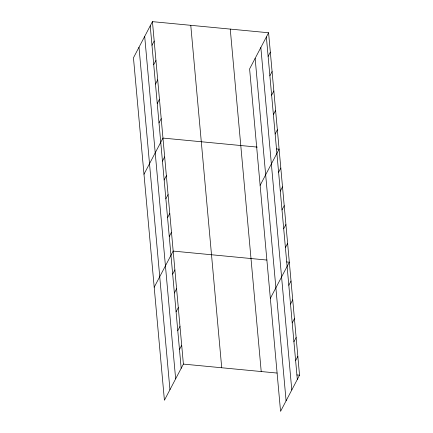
<?xml version="1.0" encoding="UTF-8"?>
<svg xmlns="http://www.w3.org/2000/svg" width="433" height="433" viewBox="0 0 433 433"><rect width="100%" height="100%" fill="white"/><g stroke="black" fill="none" stroke-linecap="round" stroke-linejoin="round"><path stroke-width="0.65" d="M152.438 21.65L133.461 57.795L164.416 400.238L183.397 364.093L152.438 21.65L268.584 32.762L299.539 375.205L280.562 411.35L249.603 68.907L268.584 32.762M151.978 45.27L154.191 41.054M153.731 64.674L155.945 60.458M155.49 84.083L157.704 79.867M157.244 103.487L159.458 99.271M158.998 122.891L161.211 118.674M143.989 174.228L162.965 138.078L257.299 147.106M162.451 161.13L164.664 156.914M164.156 179.966L166.369 175.749M165.861 198.801L168.069 194.585M167.56 217.637L169.774 213.42M169.265 236.467L171.479 232.25M268.124 56.382L270.338 52.166M154.202 287.231L173.178 251.086L266.852 260.049M269.878 75.786L272.092 71.569M172.67 274.138L174.883 269.921M271.632 95.19L273.845 90.973M174.369 292.973L176.583 288.757M273.385 114.599L275.599 110.383M176.074 311.809L178.288 307.592M275.139 134.003L277.353 129.786M177.774 330.639L179.987 326.422M260.13 185.335L279.106 149.19L276.465 148.936M179.479 349.474L181.692 345.258M278.598 172.242L280.811 168.026M280.297 191.077L282.511 186.861M282.002 209.913L284.216 205.697M283.702 228.743L285.915 224.527M285.407 247.579L287.62 243.362M270.344 298.342L289.325 262.198L286.678 261.943M288.811 285.25L291.025 281.033M290.516 304.085L292.73 299.869M292.215 322.915L294.429 318.699M293.92 341.751L296.134 337.534M295.62 360.586L297.834 356.37M183.397 364.093L277.071 373.057M296.892 374.951L299.539 375.205M266.371 36.978L297.325 379.422M260.839 47.511L291.793 389.96M255.14 58.368L286.094 400.812M230.253 29.092L261.213 371.536M190.769 25.314L221.723 367.758M150.224 25.866L181.183 368.31M144.692 36.404L175.646 378.848M138.993 47.257L169.947 389.705"/></g></svg>
